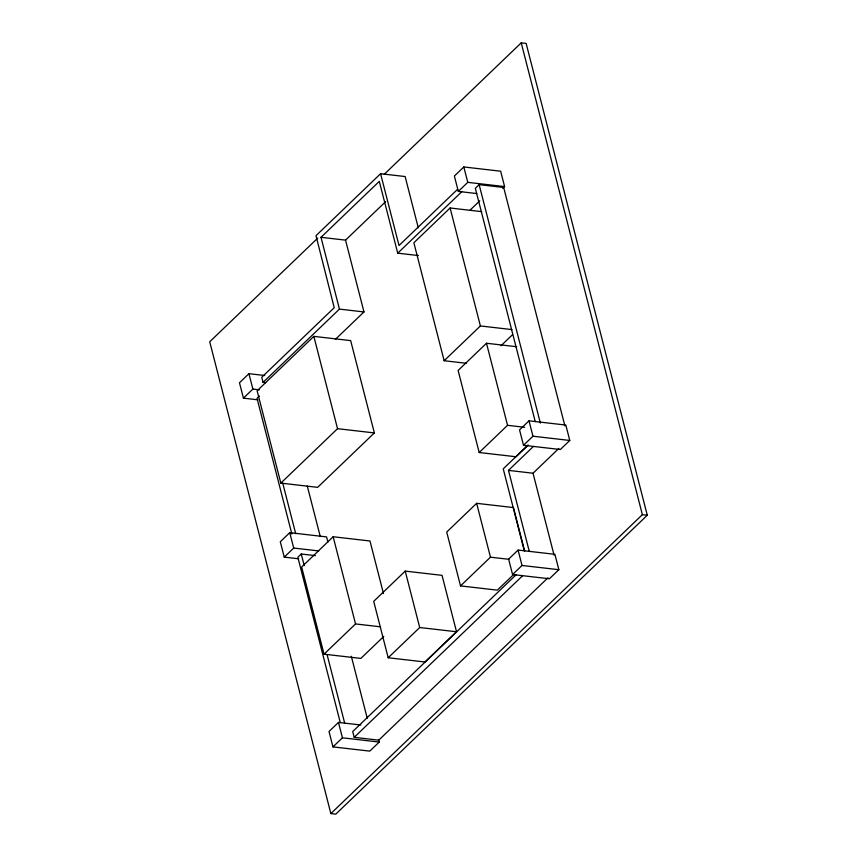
<?xml version="1.0" encoding="UTF-8"?>
<svg xmlns="http://www.w3.org/2000/svg" width="857" height="857" viewBox="0 0 857 857"><rect width="100%" height="100%" fill="white"/><g stroke="black" fill="none" stroke-linecap="round" stroke-linejoin="round"><path stroke-width="1.29" d="M418.291 227.823L405.125 176.542L380.583 173.714L315.987 235.696L334.23 307.717L261.76 377.262L263.078 382.383L265.659 382.683M317.733 238.117L209.719 341.761L330.866 813.582L335.773 814.15L647.281 515.239L526.134 43.418L521.227 42.85L384.279 174.26M263.078 382.383L339.436 309.109L321 237.314L379.297 181.373L397.734 253.169L418.398 255.557M321 237.314L345.542 240.131L385.682 201.62M502.705 188.401L504.602 186.59L500.649 171.207L463.83 166.965L454.381 176.039L458.324 191.422L476.738 193.543M264.706 375.505L248.926 373.684L239.478 382.758L243.431 398.141L257.893 399.812M457.681 189.215L399.019 245.509L380.583 173.714M458.324 191.422L467.783 182.348L504.602 186.59M243.431 398.141L252.879 389.078L259.457 389.828M397.734 253.169L461.923 191.582M313.844 336.373L257.121 390.792L280.828 483.112L317.647 487.344L374.359 432.924L350.663 340.604L313.844 336.373L337.54 428.682L280.828 483.112M481.666 211.636L450.107 207.994L413.867 242.767L444.151 360.722L466.508 363.304M564.913 425.94L503.68 187.469L479.138 184.641L475.324 188.304L535.229 421.59M259.382 396.03L257.014 398.291L291.894 534.125M335.344 339.415L363.979 311.937L345.542 240.131M470.182 210.029L479.759 200.838M444.151 360.722L480.391 325.949L511.95 329.591M516.728 346.731L486.487 343.25L458.12 370.46L479.192 452.517L516.01 456.76L527.355 445.876M327.888 542.042L326.571 536.91L289.752 532.668L280.293 541.742L284.245 557.125L298.707 558.796M501.002 345.746L512.443 334.766M284.245 557.125L293.705 548.052L318.686 550.933M315.462 555.636L301.246 554.008L297.84 557.275L340.283 722.601M383.475 593.558L369.978 540.992L333.159 536.75L301.653 566.991L324.032 654.17L360.851 658.412L383.775 636.419M479.192 452.517L507.548 425.308L524.645 427.279M529.015 420.83L519.556 429.893L523.509 445.286L560.328 449.518L569.776 440.455L565.834 425.061L529.015 420.83L532.958 436.213L523.509 445.286M528.158 444.933L503.241 468.843L524.302 550.901M529.187 551.019L508.48 470.386L533.354 446.518M405.222 571.105L373.706 601.346L388.189 657.758L425.008 662L456.524 631.759L442.041 575.347L405.222 571.105L419.705 627.528L388.189 657.758M524.655 551.158L513.461 507.569L476.642 503.327L446.711 532.058L460.53 585.909L497.349 590.141L513.772 574.394M324.032 654.17L355.548 623.939L380.529 626.81M508.48 470.386L533.022 473.214L558.85 448.425M460.53 585.909L490.472 557.179L508.876 559.3M360.829 725.001L338.472 722.43L329.013 731.492L332.966 746.886L369.785 751.118L379.244 742.055L378.58 739.484M518.078 550.076L508.619 559.15L512.572 574.533L549.391 578.775L558.85 569.701L554.897 554.318L518.078 550.076L522.02 565.47L512.572 574.533M332.966 746.886L342.425 737.813L379.244 742.055M516.139 574.715L352.72 731.535L354.209 737.331L378.751 740.159L547.944 577.8M354.209 737.331L522.438 575.904M330.866 813.582L642.364 514.671L647.281 515.239M339.436 309.109L363.979 311.937M532.958 436.213L569.776 440.455M337.54 428.682L374.359 432.924M522.02 565.47L558.85 569.701M419.705 627.528L456.524 631.759M521.227 42.85L642.364 514.671M479.138 184.641L540.371 423.122M463.83 166.965L467.783 182.348M533.022 473.214L554.061 555.122M486.487 343.25L507.548 425.308M450.107 207.994L480.391 325.949M476.642 503.327L490.472 557.179M333.159 536.75L355.548 623.939M351.327 656.291L367.246 718.284M307.299 486.069L320.261 536.514M301.246 554.008L304.235 565.631M327.117 654.748L344.696 723.212M282.756 483.241L295.708 533.697M248.926 373.684L252.879 389.078M289.752 532.668L293.705 548.052M338.472 722.43L342.425 737.813"/></g></svg>
